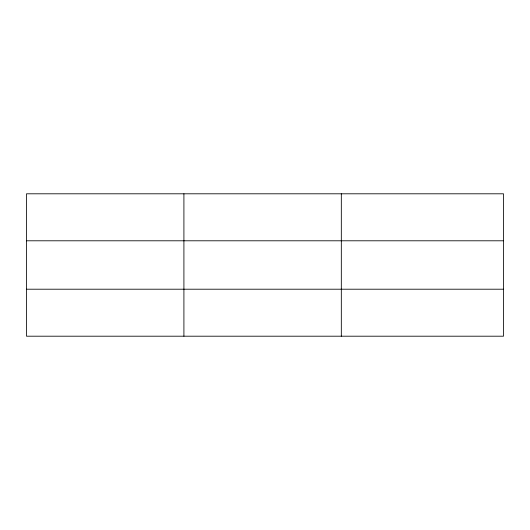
<?xml version="1.0" encoding="UTF-8"?>
<svg xmlns="http://www.w3.org/2000/svg" width="530" height="530" viewBox="0 0 530 530"><rect width="100%" height="100%" fill="white"/><g stroke="black" fill="none" stroke-linecap="round" stroke-linejoin="round"><path stroke-width="0.79" d="M183.91 336.199L183.91 193.801M341.32 336.199L341.32 193.801M503.5 240.792L503.5 193.801L26.5 193.801L26.5 336.199L503.5 336.199L503.5 240.792L26.5 240.792M26.5 289.208L503.5 289.208"/></g></svg>
